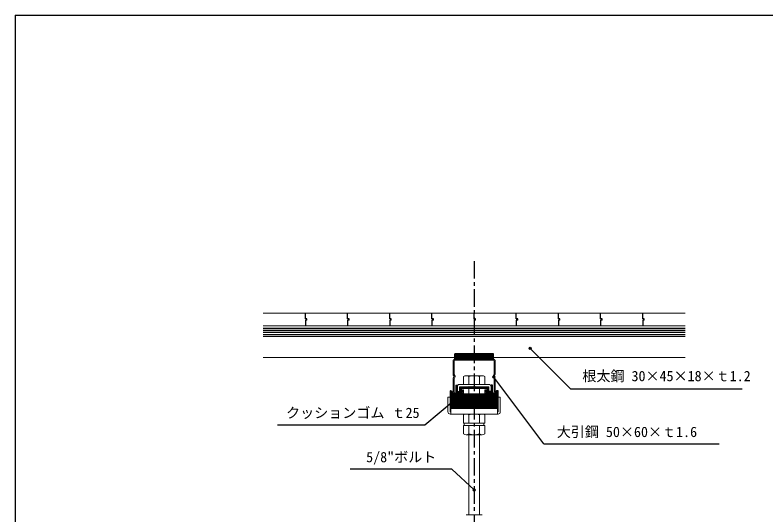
# Model space of a CAD drawing. Units: millimetres, scale not verified. Extents: x -1033 to 1029, y -737 to 700.
# Drawn here: x -1033 to 35, y -11 to 700 of the extents above; entities that cross this region are included whole.
import ezdxf
from ezdxf.enums import TextEntityAlignment as Align

# ---------------------------------------------------------------- set-up
doc = ezdxf.new("R2010")
doc.units = ezdxf.units.MM
doc.header["$LTSCALE"] = 5
doc.header["$PDMODE"] = 32
doc.header["$PDSIZE"] = 3
doc.linetypes.add('CHAIN1', pattern=[8, 5, -1, 1, -1])
for name, color, linetype in [('0-0_中心線', 4, 'CHAIN1'), ('0-2_太線１', 3, 'Continuous'), ('0-4_細線', 4, 'Continuous'), ('0-6_文字', 7, 'Continuous'), ('F-1_中線', 7, 'Continuous')]:
    doc.layers.add(name, color=color, linetype=linetype)
doc.layers.add('0-1_中線', color=7, linetype='Continuous', lineweight=18)
doc.styles.add('ＭＳ ゴシック', font='')
doc.styles.get('ＭＳ ゴシック').set_extended_font_data('MS Gothic')

msp = doc.modelspace()

# ---------------------------------------------------------------- linework, layer by layer
at = {"layer": '0-0_中心線'}
msp.add_line((-380.012, 350.336), (-380.012, -253.842), dxfattribs=at)
at = {"layer": '0-1_中線'}
for p, q in [((-680.012, 276.099), (-80.012, 276.099)), ((-680.012, 258.099), (-80.012, 258.099)), ((-680.012, 243.099), (-80.012, 243.099)), ((-680.012, 213.099), (-407.512, 213.099)), ((-410.012, 207.899), (-410.012, 189.897)), ((-408.412, 207.899), (-408.412, 189.099)), ((-406.812, 211.099), (-380.012, 211.099)), ((-406.812, 209.499), (-380.012, 209.499)), ((-353.212, 211.099), (-380.012, 211.099)), ((-353.212, 209.499), (-380.012, 209.499)), ((-352.512, 213.099), (-80.012, 213.099)), ((-351.612, 207.899), (-351.612, 189.099)), ((-350.012, 207.899), (-350.012, 189.897)), ((-410.012, 182.3), (-410.012, 164.299)), ((-408.612, 186.099), (-409.675, 188.375)), ((-408.612, 186.099), (-409.675, 183.822)), ((-407.121, 186.551), (-408.412, 189.099)), ((-407.121, 185.646), (-408.412, 183.099)), ((-408.412, 183.099), (-408.412, 164.299)), ((-395.024, 186.237), (-395.024, 174.899)), ((-368.754, 187.399), (-391.271, 187.399)), ((-387.518, 186.237), (-387.518, 174.899)), ((-372.507, 186.237), (-372.507, 174.899)), ((-365.001, 186.237), (-365.001, 174.899)), ((-352.904, 186.551), (-351.612, 189.099)), ((-352.904, 185.646), (-351.612, 183.099)), ((-351.612, 183.099), (-351.612, 164.299)), ((-351.412, 186.099), (-350.35, 188.375)), ((-351.412, 186.099), (-350.35, 183.822)), ((-350.012, 182.3), (-350.012, 164.299)), ((-359.212, 174.899), (-400.812, 174.899)), ((-400.812, 171.699), (-400.812, 164.899)), ((-359.212, 171.699), (-400.812, 171.699)), ((-395.024, 174.899), (-365.001, 174.899)), ((-359.212, 164.899), (-359.212, 171.699)), ((-407.012, 162.711), (-398.212, 162.699)), ((-406.812, 161.099), (-398.212, 161.099)), ((-400.812, 164.899), (-404.012, 164.899)), ((-387.512, 169.699), (-387.512, 161.099)), ((-372.512, 169.699), (-372.512, 161.099)), ((-353.012, 162.711), (-361.812, 162.699)), ((-353.212, 161.099), (-361.812, 161.099)), ((-356.012, 164.899), (-359.212, 164.899)), ((-417.262, 156.899), (-414.062, 156.899)), ((-417.262, 136.099), (-417.262, 156.899)), ((-414.062, 136.599), (-414.062, 156.899)), ((-345.962, 136.599), (-345.962, 156.899)), ((-345.962, 156.899), (-342.762, 156.899)), ((-342.762, 136.099), (-342.762, 156.899)), ((-413.262, 140.899), (-413.262, 132.899)), ((-414.062, 132.899), (-413.262, 132.899)), ((-413.562, 136.099), (-413.262, 136.099)), ((-346.762, 132.899), (-413.262, 132.899)), ((-395.024, 131.737), (-395.024, 119.899)), ((-391.271, 132.899), (-368.754, 132.899)), ((-387.518, 131.737), (-387.518, 119.899)), ((-372.507, 131.737), (-372.507, 119.899)), ((-365.001, 131.737), (-365.001, 119.899)), ((-346.462, 136.099), (-346.762, 136.099)), ((-345.962, 132.899), (-346.762, 132.899)), ((-395.024, 119.899), (-365.001, 119.899)), ((-394.012, 117.035), (-394.012, 119.399)), ((-393.512, 119.899), (-366.512, 119.899)), ((-366.012, 119.399), (-366.012, 117.035)), ((-395.024, 104.696), (-395.024, 116.535)), ((-395.024, 116.535), (-365.001, 116.535)), ((-393.512, 116.535), (-366.512, 116.535)), ((-387.518, 104.696), (-387.518, 116.535)), ((-372.507, 104.696), (-372.507, 116.535)), ((-365.001, 104.696), (-365.001, 116.535)), ((-391.271, 103.535), (-368.754, 103.535)), ((-387.512, 103.535), (-387.512, -10.542)), ((-372.512, 103.535), (-372.512, -10.542)), ((-368.754, -10.542), (-391.271, -10.542))]:
    msp.add_line(p, q, dxfattribs=at)
for points in [[(-396.612, 164.299), (-396.612, 167.099), (-395.012, 167.099), (-395.012, 164.299)], [(-363.412, 164.299), (-363.412, 167.099), (-365.012, 167.099), (-365.012, 164.299)], [(-413.262, 140.899), (-346.762, 140.899), (-346.762, 132.899)]]:
    msp.add_lwpolyline(points, dxfattribs=at)
for centre, radius, start, end in [((-406.812, 207.899), 3.2, 90, 180), ((-406.812, 207.899), 1.6, 90, 180), ((-353.212, 207.899), 3.2, 0, 90), ((-353.212, 207.899), 1.6, 0, 90), ((-406.412, 189.897), 3.6, 180, 205.01689), ((-406.412, 182.3), 3.6, 154.98311, 180), ((-408.012, 186.099), 1, 333.11174, 26.88826), ((-391.271, 180.753), 6.645, 55.61575, 124.38425), ((-380.012, 162.56), 24.839, 72.41205, 107.58795), ((-368.754, 180.753), 6.645, 55.61575, 124.38425), ((-352.012, 186.099), 1, 153.11174, 206.88826), ((-353.612, 189.897), 3.6, 334.98311, 0), ((-353.612, 182.3), 3.6, 0, 25.01689), ((-400.812, 171.699), 3.2, 90, 180), ((-359.212, 171.699), 3.2, 0, 90), ((-406.812, 164.299), 3.2, 180, 270), ((-406.812, 164.299), 1.6, 180, 270), ((-398.212, 164.299), 3.2, 270, 0), ((-398.212, 164.299), 1.6, 270, 0), ((-361.812, 164.299), 3.2, 180, 270), ((-361.812, 164.299), 1.6, 180, 270), ((-353.212, 164.299), 3.2, 270, 0), ((-353.212, 164.299), 1.6, 270, 0), ((-414.062, 136.099), 3.2, 180, 270), ((-413.562, 136.599), 0.5, 180, 270), ((-391.271, 126.253), 6.645, 55.61575, 124.38425), ((-380.012, 108.06), 24.839, 72.41205, 107.58795), ((-368.754, 126.253), 6.645, 55.61575, 124.38425), ((-346.462, 136.599), 0.5, 270, 0), ((-345.962, 136.099), 3.2, 270, 0), ((-393.512, 119.399), 0.5, 90, 180), ((-366.512, 119.399), 0.5, 0, 90), ((-393.512, 117.035), 0.5, 180, 270), ((-366.512, 117.035), 0.5, 270, 0), ((-391.271, 110.18), 6.645, 235.61575, 304.38425), ((-380.012, 128.374), 24.839, 252.41205, 287.58795), ((-368.754, 110.18), 6.645, 235.61575, 304.38425)]:
    msp.add_arc(centre, radius, start, end, dxfattribs=at)
at = {"layer": '0-2_太線１'}
for p, q in [((-680.012, 255.099), (-80.012, 255.099)), ((-680.012, 252.099), (-80.012, 252.099)), ((-680.012, 249.099), (-80.012, 249.099)), ((-680.012, 246.099), (-80.012, 246.099)), ((-407.512, 211.099), (-407.512, 218.599)), ((-407.512, 218.013), (-406.927, 218.599)), ((-407.512, 217.306), (-406.22, 218.599)), ((-407.512, 216.599), (-405.513, 218.599)), ((-407.512, 215.892), (-404.806, 218.599)), ((-407.512, 215.185), (-404.099, 218.599)), ((-352.512, 218.599), (-407.512, 218.599)), ((-407.512, 213.771), (-404.685, 216.599)), ((-407.512, 212.357), (-403.27, 216.599)), ((-407.512, 211.649), (-402.563, 216.599)), ((-407.512, 214.478), (-405.512, 216.478)), ((-407.512, 213.064), (-405.512, 215.064)), ((-407.356, 211.099), (-399.856, 218.599)), ((-406.649, 211.099), (-399.149, 218.599)), ((-405.942, 211.099), (-398.442, 218.599)), ((-405.512, 215.064), (-401.978, 218.599)), ((-405.512, 216.478), (-403.392, 218.599)), ((-405.235, 211.099), (-397.735, 218.599)), ((-404.685, 216.599), (-402.685, 218.599)), ((-404.528, 211.099), (-397.028, 218.599)), ((-403.821, 211.099), (-396.321, 218.599)), ((-403.27, 216.599), (-401.27, 218.599)), ((-403.114, 211.099), (-395.614, 218.599)), ((-402.563, 216.599), (-400.563, 218.599)), ((-402.406, 211.099), (-394.906, 218.599)), ((-401.699, 211.099), (-394.199, 218.599)), ((-400.992, 211.099), (-393.492, 218.599)), ((-400.285, 211.099), (-392.785, 218.599)), ((-399.578, 211.099), (-392.078, 218.599)), ((-398.871, 211.099), (-391.371, 218.599)), ((-398.164, 211.099), (-390.664, 218.599)), ((-397.457, 211.099), (-389.957, 218.599)), ((-396.75, 211.099), (-389.25, 218.599)), ((-396.042, 211.099), (-388.542, 218.599)), ((-395.335, 211.099), (-387.835, 218.599)), ((-394.628, 211.099), (-387.128, 218.599)), ((-393.921, 211.099), (-386.421, 218.599)), ((-393.214, 211.099), (-385.714, 218.599)), ((-392.507, 211.099), (-387.128, 216.478)), ((-391.8, 211.099), (-386.3, 216.599)), ((-391.093, 211.099), (-387.128, 215.064)), ((-390.386, 211.099), (-384.886, 216.599)), ((-389.679, 211.099), (-384.179, 216.599)), ((-388.971, 211.099), (-381.471, 218.599)), ((-388.264, 211.099), (-380.764, 218.599)), ((-387.557, 211.099), (-380.057, 218.599)), ((-387.128, 216.478), (-385.007, 218.599)), ((-387.128, 215.064), (-383.593, 218.599)), ((-386.85, 211.099), (-379.35, 218.599)), ((-386.3, 216.599), (-384.3, 218.599)), ((-386.143, 211.099), (-378.643, 218.599)), ((-385.436, 211.099), (-377.936, 218.599)), ((-384.886, 216.599), (-382.886, 218.599)), ((-384.729, 211.099), (-377.229, 218.599)), ((-384.179, 216.599), (-382.179, 218.599)), ((-384.022, 211.099), (-376.522, 218.599)), ((-383.315, 211.099), (-375.815, 218.599)), ((-382.607, 211.099), (-375.107, 218.599)), ((-381.9, 211.099), (-374.4, 218.599)), ((-381.193, 211.099), (-373.693, 218.599)), ((-380.486, 211.099), (-372.986, 218.599)), ((-379.779, 211.099), (-372.279, 218.599)), ((-379.072, 211.099), (-371.572, 218.599)), ((-378.365, 211.099), (-370.865, 218.599)), ((-377.658, 211.099), (-370.158, 218.599)), ((-376.951, 211.099), (-369.451, 218.599)), ((-376.243, 211.099), (-368.743, 218.599)), ((-375.536, 211.099), (-368.036, 218.599)), ((-374.829, 211.099), (-367.329, 218.599)), ((-374.122, 211.099), (-366.622, 218.599)), ((-373.415, 211.099), (-365.915, 218.599)), ((-372.708, 211.099), (-365.208, 218.599)), ((-372.001, 211.099), (-364.501, 218.599)), ((-371.294, 211.099), (-363.794, 218.599)), ((-370.587, 211.099), (-363.087, 218.599)), ((-369.88, 211.099), (-362.38, 218.599)), ((-369.172, 211.099), (-361.672, 218.599)), ((-368.465, 211.099), (-360.965, 218.599)), ((-367.758, 211.099), (-360.258, 218.599)), ((-367.051, 211.099), (-359.551, 218.599)), ((-366.344, 211.099), (-358.844, 218.599)), ((-365.637, 211.099), (-358.137, 218.599)), ((-364.93, 211.099), (-357.43, 218.599)), ((-364.223, 211.099), (-356.723, 218.599)), ((-363.516, 211.099), (-356.016, 218.599)), ((-362.808, 211.099), (-355.308, 218.599)), ((-362.101, 211.099), (-354.601, 218.599)), ((-361.394, 211.099), (-353.894, 218.599)), ((-360.687, 211.099), (-353.187, 218.599)), ((-359.98, 211.099), (-352.512, 218.566)), ((-359.273, 211.099), (-352.512, 217.859)), ((-358.566, 211.099), (-352.512, 217.152)), ((-357.859, 211.099), (-352.512, 216.445)), ((-357.152, 211.099), (-352.512, 215.738)), ((-356.445, 211.099), (-352.512, 215.031)), ((-355.737, 211.099), (-352.512, 214.324)), ((-355.03, 211.099), (-352.512, 213.616)), ((-354.323, 211.099), (-352.512, 212.909)), ((-353.616, 211.099), (-352.512, 212.202)), ((-352.909, 211.099), (-352.512, 211.495)), ((-404.97, 173.699), (-406.012, 172.7)), ((-406.012, 173.699), (-404.012, 173.699)), ((-406.012, 173.699), (-406.012, 162.699)), ((-404.012, 173.231), (-406.012, 171.316)), ((-404.012, 171.847), (-406.012, 169.931)), ((-404.012, 173.699), (-404.012, 164.699)), ((-404.012, 171.699), (-404.012, 164.899)), ((-396.938, 171.699), (-400.012, 168.754)), ((-398.384, 171.699), (-400.012, 170.139)), ((-399.83, 171.699), (-400.012, 171.524)), ((-400.012, 164.699), (-400.012, 171.699)), ((-400.012, 171.699), (-362.012, 171.699)), ((-395.492, 171.699), (-397.581, 169.699)), ((-394.047, 171.699), (-396.135, 169.699)), ((-392.601, 171.699), (-394.689, 169.699)), ((-391.155, 171.699), (-393.243, 169.699)), ((-389.709, 171.699), (-391.798, 169.699)), ((-388.264, 171.699), (-390.352, 169.699)), ((-388.264, 171.699), (-390.352, 169.699)), ((-386.818, 171.699), (-388.906, 169.699)), ((-385.372, 171.699), (-387.46, 169.699)), ((-383.927, 171.699), (-386.015, 169.699)), ((-382.481, 171.699), (-384.569, 169.699)), ((-381.035, 171.699), (-383.123, 169.699)), ((-381.035, 171.699), (-383.123, 169.699)), ((-379.589, 171.699), (-381.678, 169.699)), ((-378.144, 171.699), (-380.232, 169.699)), ((-376.698, 171.699), (-378.786, 169.699)), ((-375.252, 171.699), (-377.34, 169.699)), ((-373.806, 171.699), (-375.895, 169.699)), ((-373.806, 171.699), (-375.895, 169.699)), ((-372.361, 171.699), (-374.449, 169.699)), ((-370.915, 171.699), (-373.003, 169.699)), ((-369.469, 171.699), (-371.557, 169.699)), ((-368.023, 171.699), (-370.112, 169.699)), ((-366.578, 171.699), (-368.666, 169.699)), ((-366.578, 171.699), (-368.666, 169.699)), ((-365.132, 171.699), (-367.22, 169.699)), ((-363.686, 171.699), (-365.774, 169.699)), ((-362.24, 171.699), (-364.329, 169.699)), ((-360.795, 171.699), (-362.883, 169.699)), ((-362.012, 171.699), (-360.012, 171.699)), ((-360.012, 171.699), (-360.012, 164.699)), ((-355.587, 173.699), (-356.012, 173.291)), ((-354.141, 173.699), (-356.012, 171.906)), ((-356.012, 173.699), (-356.012, 164.699)), ((-354.012, 173.699), (-356.012, 173.699)), ((-354.012, 172.437), (-356.012, 170.522)), ((-356.012, 171.699), (-356.012, 164.899)), ((-354.012, 171.053), (-356.012, 169.137)), ((-354.012, 162.699), (-354.012, 173.699)), ((-414.012, 166.099), (-412.012, 166.099)), ((-414.012, 166.099), (-414.012, 136.381)), ((-413.702, 166.099), (-414.012, 165.801)), ((-412.256, 166.099), (-414.012, 164.417)), ((-411.68, 165.266), (-414.012, 163.032)), ((-411.279, 164.265), (-414.012, 161.647)), ((-410.879, 163.264), (-414.012, 160.263)), ((-410.478, 162.263), (-414.012, 158.878)), ((-410.078, 161.262), (-414.012, 157.493)), ((-400.128, 161.099), (-414.012, 147.801)), ((-397.236, 161.099), (-414.012, 145.031)), ((-398.682, 161.099), (-414.012, 146.416)), ((-395.791, 161.099), (-414.012, 143.647)), ((-394.345, 161.099), (-414.012, 142.262)), ((-392.899, 161.099), (-414.012, 140.877)), ((-395.791, 161.099), (-414.012, 143.647)), ((-407.357, 161.099), (-414.012, 154.724)), ((-401.574, 161.099), (-414.012, 149.185)), ((-405.911, 161.099), (-414.012, 153.339)), ((-404.465, 161.099), (-414.012, 151.955)), ((-403.019, 161.099), (-414.012, 150.57)), ((-408.802, 161.099), (-414.012, 156.109)), ((-391.453, 161.099), (-412.545, 140.899)), ((-412.012, 166.099), (-410.012, 161.099)), ((-390.008, 161.099), (-411.099, 140.899)), ((-350.012, 161.099), (-410.012, 161.099)), ((-388.562, 161.099), (-409.653, 140.899)), ((-387.116, 161.099), (-408.207, 140.899)), ((-385.67, 161.099), (-406.762, 140.899)), ((-404.012, 170.462), (-406.012, 168.546)), ((-404.012, 169.077), (-406.012, 167.162)), ((-404.012, 167.693), (-406.012, 165.777)), ((-404.012, 166.308), (-406.012, 164.392)), ((-404.012, 164.923), (-406.012, 163.008)), ((-406.012, 162.699), (-398.012, 162.699)), ((-384.225, 161.099), (-405.316, 140.899)), ((-402.801, 164.699), (-404.89, 162.699)), ((-404.012, 164.699), (-400.012, 164.699)), ((-382.779, 161.099), (-403.87, 140.899)), ((-401.356, 164.699), (-403.444, 162.699)), ((-381.333, 161.099), (-402.424, 140.899)), ((-398.012, 166.516), (-401.998, 162.699)), ((-379.887, 161.099), (-400.979, 140.899)), ((-398.012, 165.131), (-400.552, 162.699)), ((-398.012, 169.285), (-400.012, 167.37)), ((-398.012, 167.9), (-400.012, 165.985)), ((-378.442, 161.099), (-399.533, 140.899)), ((-398.012, 163.746), (-399.107, 162.699)), ((-376.996, 161.099), (-398.087, 140.899)), ((-398.012, 169.699), (-362.012, 169.699)), ((-398.012, 162.699), (-398.012, 169.699)), ((-375.55, 161.099), (-396.641, 140.899)), ((-374.104, 161.099), (-395.196, 140.899)), ((-372.659, 161.099), (-393.75, 140.899)), ((-371.213, 161.099), (-392.304, 140.899)), ((-369.767, 161.099), (-390.858, 140.899)), ((-368.321, 161.099), (-389.413, 140.899)), ((-366.876, 161.099), (-387.967, 140.899)), ((-365.43, 161.099), (-386.521, 140.899)), ((-363.984, 161.099), (-385.075, 140.899)), ((-362.538, 161.099), (-383.63, 140.899)), ((-361.093, 161.099), (-382.184, 140.899)), ((-359.647, 161.099), (-380.738, 140.899)), ((-358.201, 161.099), (-379.292, 140.899)), ((-356.755, 161.099), (-377.847, 140.899)), ((-355.31, 161.099), (-376.401, 140.899)), ((-353.864, 161.099), (-374.955, 140.899)), ((-352.418, 161.099), (-373.509, 140.899)), ((-350.972, 161.099), (-372.064, 140.899)), ((-346.012, 164.464), (-370.618, 140.899)), ((-346.012, 163.08), (-369.172, 140.899)), ((-346.012, 161.695), (-367.726, 140.899)), ((-346.012, 160.31), (-366.281, 140.899)), ((-360.012, 170.845), (-362.012, 168.929)), ((-362.012, 169.699), (-362.012, 162.699)), ((-360.012, 169.46), (-362.012, 167.545)), ((-360.012, 168.075), (-362.012, 166.16)), ((-360.012, 166.691), (-362.012, 164.775)), ((-360.012, 165.306), (-362.012, 163.391)), ((-362.012, 162.699), (-354.012, 162.699)), ((-359.201, 164.699), (-361.289, 162.699)), ((-356.012, 164.699), (-360.012, 164.699)), ((-357.755, 164.699), (-359.844, 162.699)), ((-356.31, 164.699), (-358.398, 162.699)), ((-354.012, 165.514), (-356.952, 162.699)), ((-354.012, 169.668), (-356.012, 167.752)), ((-354.012, 168.283), (-356.012, 166.368)), ((-354.012, 166.899), (-356.012, 164.983)), ((-354.012, 164.129), (-355.506, 162.699)), ((-346.012, 165.849), (-349.416, 162.589)), ((-347.198, 166.099), (-348.518, 164.834)), ((-346.012, 136.381), (-346.012, 166.099)), ((-346.012, 158.926), (-364.835, 140.899)), ((-346.012, 157.541), (-363.389, 140.899)), ((-346.012, 156.156), (-361.943, 140.899)), ((-346.012, 154.772), (-360.498, 140.899)), ((-346.012, 153.387), (-359.052, 140.899)), ((-346.012, 152.002), (-357.606, 140.899)), ((-346.012, 150.618), (-356.16, 140.899)), ((-346.012, 156.156), (-349.217, 153.087)), ((-347.519, 156.099), (-348.319, 155.332)), ((-413.262, 140.211), (-414.012, 139.493)), ((-346.012, 149.233), (-354.715, 140.899)), ((-346.012, 147.848), (-353.269, 140.899)), ((-346.012, 146.464), (-351.823, 140.899)), ((-346.012, 145.079), (-350.377, 140.899)), ((-346.012, 143.694), (-348.932, 140.899)), ((-346.012, 142.31), (-347.486, 140.899)), ((-346.012, 140.925), (-346.762, 140.207)), ((-346.012, 139.541), (-346.762, 138.822)), ((-413.262, 138.826), (-414.012, 138.108)), ((-413.262, 137.442), (-414.012, 136.723)), ((-413.562, 136.099), (-413.262, 136.099)), ((-346.012, 138.156), (-346.762, 137.438)), ((-346.762, 136.099), (-346.462, 136.099)), ((-346.012, 136.771), (-346.715, 136.099))]:
    msp.add_line(p, q, dxfattribs=at)
for points in [[(-407.512, 211.099), (-352.512, 211.099), (-352.512, 218.599)], [(-346.012, 166.099), (-348.012, 166.099), (-350.012, 161.099)]]:
    msp.add_lwpolyline(points, dxfattribs=at)
at = {"layer": '0-4_細線'}
for points in [[(-618.012, 266.099), (-618.012, 268.099), (-620.012, 268.099), (-620.012, 276.099)], [(-558.012, 266.099), (-558.012, 268.099), (-560.012, 268.099), (-560.012, 276.099)], [(-498.012, 266.099), (-498.012, 268.099), (-500.012, 268.099), (-500.012, 276.099)], [(-438.012, 266.099), (-438.012, 268.099), (-440.012, 268.099), (-440.012, 276.099)], [(-378.012, 266.099), (-378.012, 268.099), (-380.012, 268.099), (-380.012, 276.099)], [(-318.012, 266.099), (-318.012, 268.099), (-320.012, 268.099), (-320.012, 276.099)], [(-258.012, 266.099), (-258.012, 268.099), (-260.012, 268.099), (-260.012, 276.099)], [(-198.012, 266.099), (-198.012, 268.099), (-200.012, 268.099), (-200.012, 276.099)], [(-138.012, 266.099), (-138.012, 268.099), (-140.012, 268.099), (-140.012, 276.099)], [(-618.012, 266.099), (-620.012, 266.099), (-620.012, 258.099)], [(-558.012, 266.099), (-560.012, 266.099), (-560.012, 258.099)], [(-498.012, 266.099), (-500.012, 266.099), (-500.012, 258.099)], [(-438.012, 266.099), (-440.012, 266.099), (-440.012, 258.099)], [(-378.012, 266.099), (-380.012, 266.099), (-380.012, 258.099)], [(-318.012, 266.099), (-320.012, 266.099), (-320.012, 258.099)], [(-258.012, 266.099), (-260.012, 266.099), (-260.012, 258.099)], [(-198.012, 266.099), (-200.012, 266.099), (-200.012, 258.099)], [(-138.012, 266.099), (-140.012, 266.099), (-140.012, 258.099)]]:
    msp.add_lwpolyline(points, dxfattribs=at)
at = {"layer": '0-6_文字'}
for p, q in [((-280.673, 90.666), (-352.079, 185.542)), ((-409.212, 150.999), (-449.956, 116.994)), ((-449.956, 116.994), (-660.017, 116.994)), ((-280.673, 90.666), (-31.478, 90.666)), ((-411.584, 54.729), (-556.5, 54.729)), ((-380.012, 24.961), (-411.584, 54.729))]:
    msp.add_line(p, q, dxfattribs=at)
msp.add_lwpolyline([(-300.221, 226.253), (-242.817, 168.849), (1.155, 168.849)], dxfattribs=at)
for p in [(-300.221, 226.253), (-352.079, 185.542), (-409.212, 150.999), (-380.012, 24.961)]:
    msp.add_point(p, dxfattribs=at)
at = {"layer": 'F-1_中線'}
for q in [(1029.276, 699.989), (-1033.224, -725.011)]:
    msp.add_line((-1033.224, 699.989), q, dxfattribs=at)

# ---------------------------------------------------------------- texts
at = {"layer": '0-6_文字', "style": 'ＭＳ ゴシック'}
for s, p in [('根太鋼 30×45×18×ｔ1.2', (-226.098, 175.204)), ('クッションゴム ｔ25', (-647.573, 122.915)), ('大引鋼 50×60×ｔ1.6', (-262.499, 95.819)), ('5/8"ボルト', (-533.682, 60.03))]:
    msp.add_text(s, height=14.66, dxfattribs=at).set_placement(p, align=Align.BOTTOM_LEFT)

doc.saveas('drawing.dxf')
